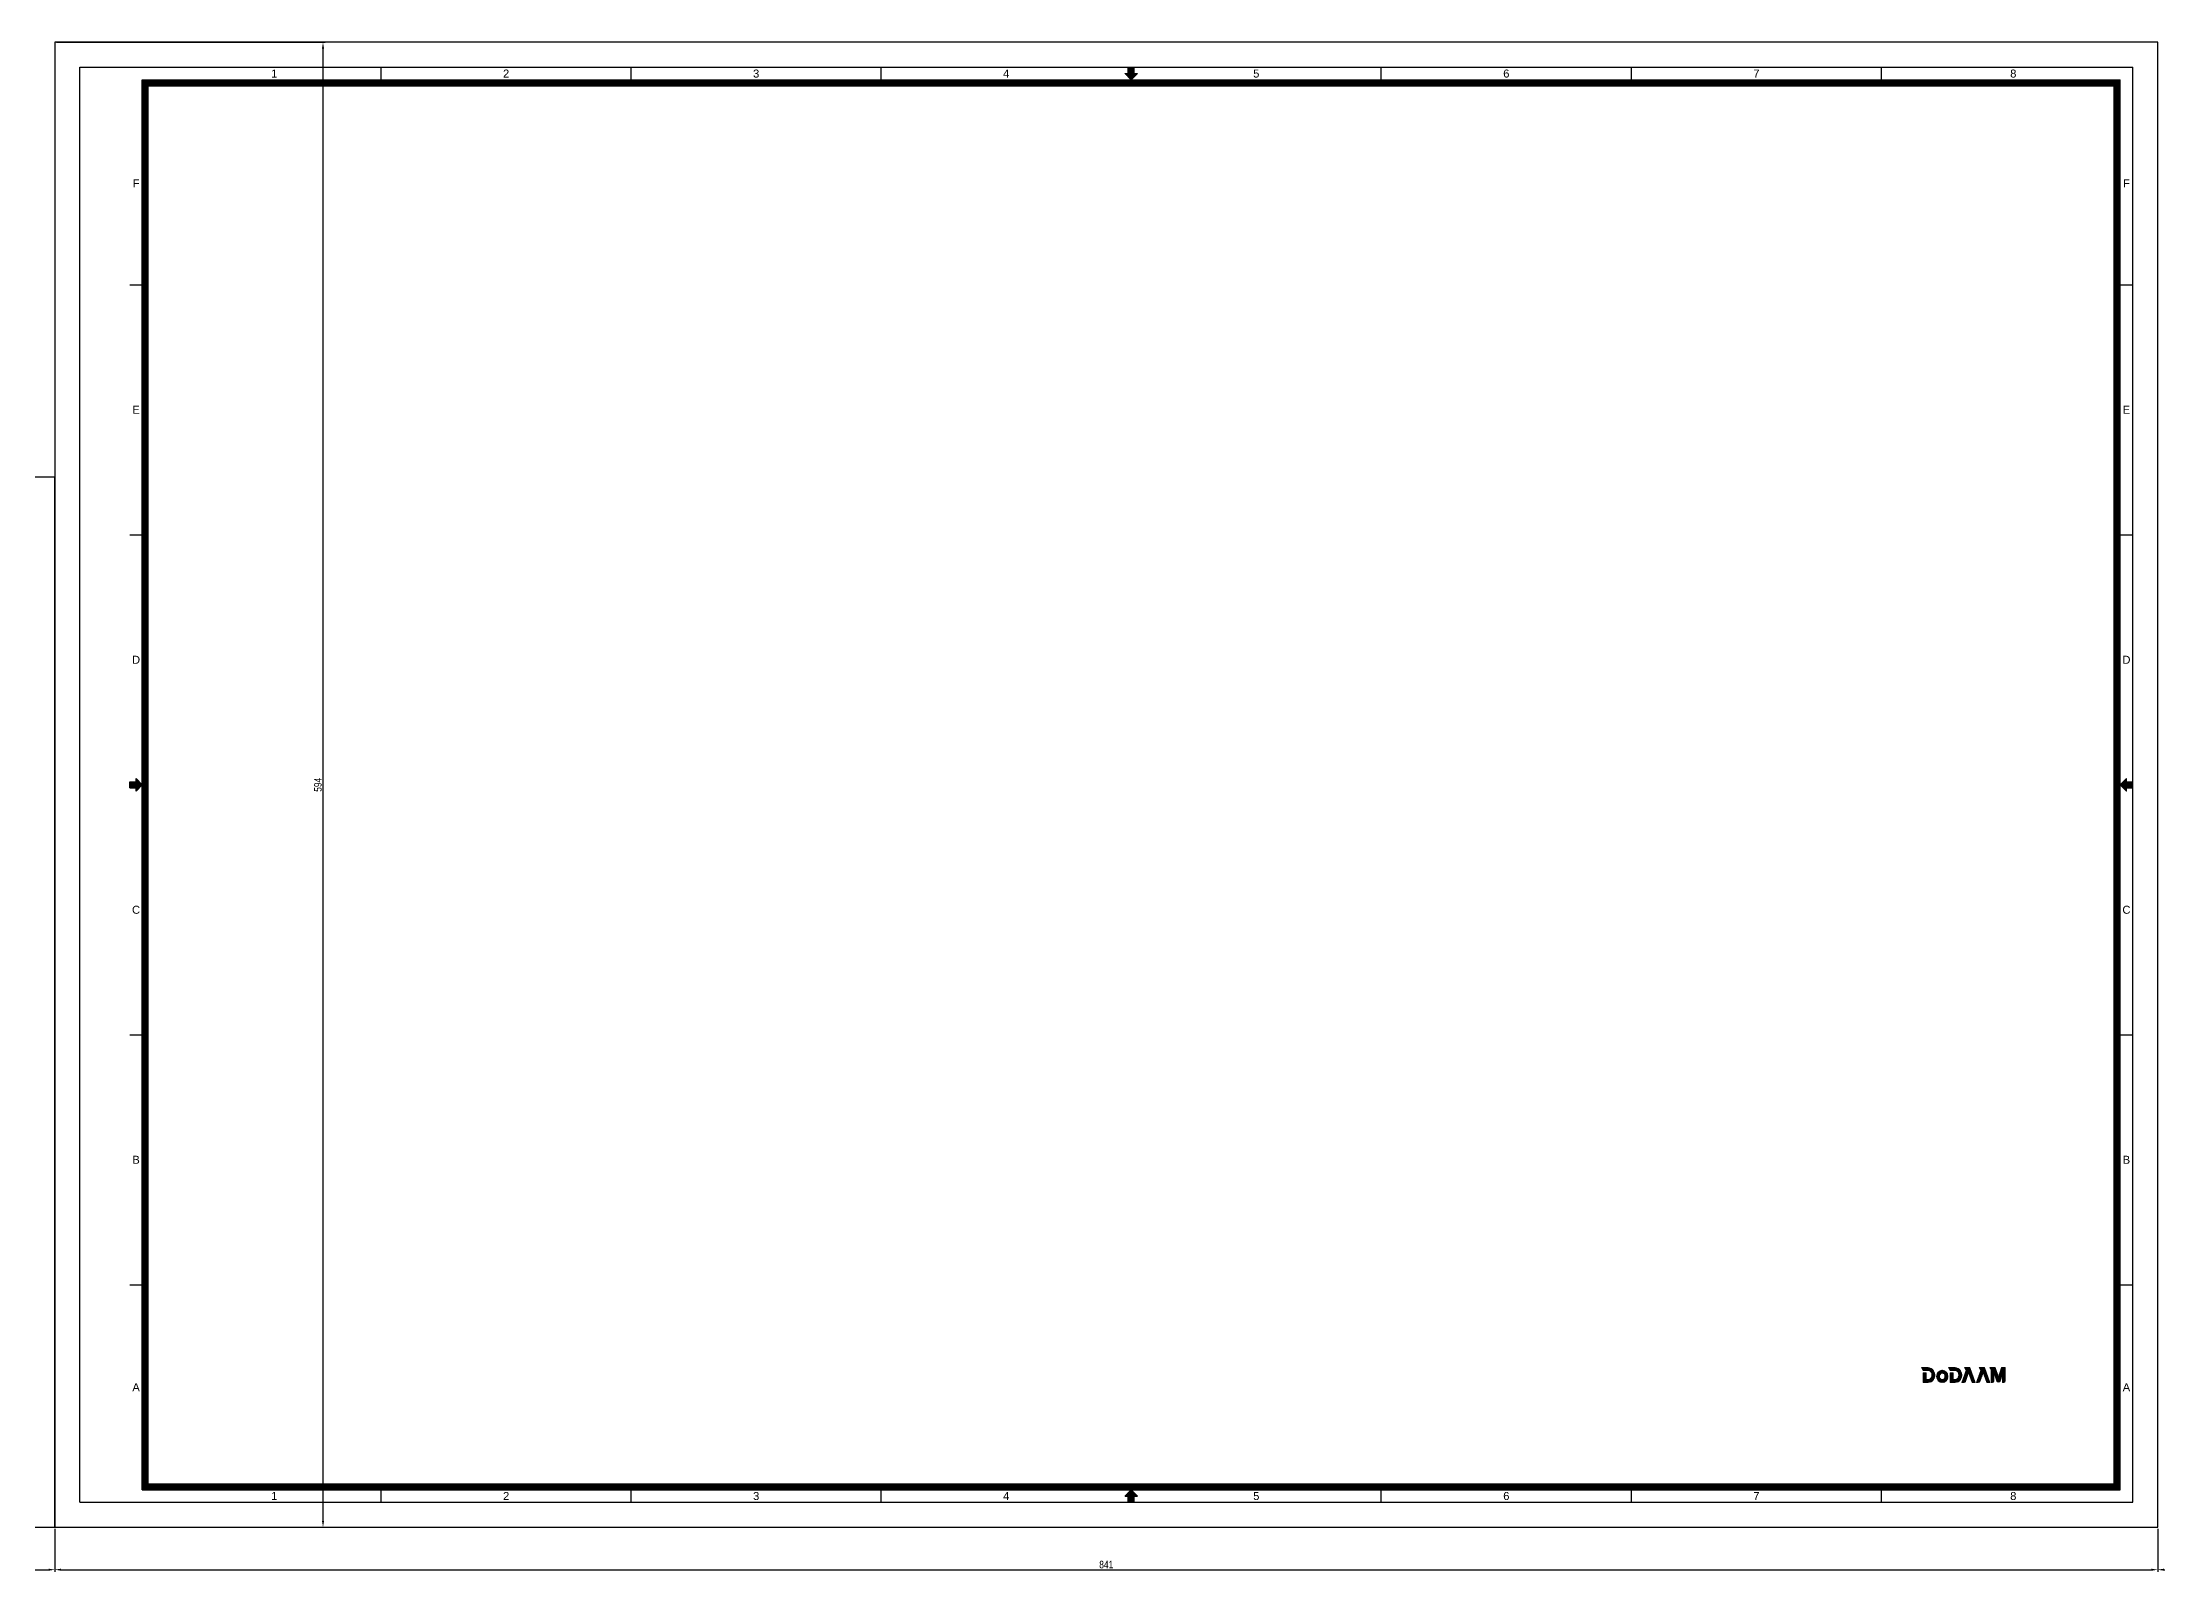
# Model space of a CAD drawing. Extents: x 0 to 3044, y -18 to 841.
# Drawn here: x 1009 to 1855, y -18 to 594 of the extents above; entities that cross this region are included whole.
import ezdxf
from ezdxf.enums import TextEntityAlignment as Align

# ---------------------------------------------------------------- set-up
doc = ezdxf.new("R2010")
doc.units = 0
doc.layers.get('0').update_dxf_attribs({"linetype": 'CONTINUOUS'})
doc.layers.get('Defpoints').update_dxf_attribs({"linetype": 'CONTINUOUS'})
doc.styles.get("Standard").update_dxf_attribs({"font": 'ARIALUNI.TTF', "width": 0.8})
doc.dimstyles.get("Standard").update_dxf_attribs({"dimtxt": 0.18, "dimasz": 0.18, "dimexe": 0.18, "dimexo": 0.0625, "dimgap": 0.09, "dimtad": 0, "dimtih": 1, "dimtoh": 1, "dimdec": 4, "dimzin": 0, "dimdsep": 46, "dimtxsty": 'Standard', "dimcen": 0.09, "dimadec": 0, "dimazin": 0, "dimtfac": 1, "dimtdec": 4, "dimtofl": 0, "dimtmove": 0, "dimatfit": 3, "dimfxl": 0, "dimtolj": 1, "dimtzin": 0, "dimarcsym": 0})

# ---------------------------------------------------------------- blocks, each defined once
blk = doc.blocks.new('*D4')
at = {"color": 4, "lineweight": -2}
for p, q in [((420, -0.62), (420, -17.78)), ((1014, -0.62), (1014, -17.78)), ((422.5, -16.98), (1011.5, -16.98))]:
    blk.add_line(p, q, dxfattribs=at)
at = {"color": 4}
for points in [[(422.5, -16.56), (422.5, -17.39), (420, -16.98)], [(1011.5, -16.56), (1011.5, -17.39), (1014, -16.98)]]:
    blk.add_solid(points, dxfattribs=at)
at = {"layer": 'Defpoints', "color": 0}
for p in [(420, 0), (1014, 0), (1014, -16.98)]:
    blk.add_point(p, dxfattribs=at)
at = {"color": 4, "insert": (717, -14.94), "char_height": 3, "attachment_point": 5}
blk.add_mtext('594', dxfattribs=at)
blk = doc.blocks.new('*D5')
at = {"color": 4, "lineweight": -2}
for p, q in [((1014, -0.63), (1014, -17.78)), ((1855, -0.63), (1855, -17.78)), ((1016.5, -16.98), (1852.5, -16.98))]:
    blk.add_line(p, q, dxfattribs=at)
at = {"color": 4}
for points in [[(1016.5, -16.56), (1016.5, -17.39), (1014, -16.98)], [(1852.5, -16.56), (1852.5, -17.39), (1855, -16.98)]]:
    blk.add_solid(points, dxfattribs=at)
at = {"layer": 'Defpoints', "color": 0}
for p in [(1014, 0), (1855, 0), (1855, -16.98)]:
    blk.add_point(p, dxfattribs=at)
at = {"color": 4, "insert": (1434.5, -14.94), "char_height": 3, "attachment_point": 5}
blk.add_mtext('841', dxfattribs=at)
blk = doc.blocks.new('*D6')
at = {"color": 4, "lineweight": -2}
for p, q in [((1855, -0.63), (1855, -17.78)), ((3044, -0.63), (3044, -17.78)), ((1857.5, -16.98), (3041.5, -16.98))]:
    blk.add_line(p, q, dxfattribs=at)
at = {"color": 4}
for points in [[(1857.5, -16.56), (1857.5, -17.39), (1855, -16.98)], [(3041.5, -16.56), (3041.5, -17.39), (3044, -16.98)]]:
    blk.add_solid(points, dxfattribs=at)
at = {"layer": 'Defpoints', "color": 0}
for p in [(1855, 0), (3044, 0), (3044, -16.98)]:
    blk.add_point(p, dxfattribs=at)
at = {"color": 4, "insert": (2449.5, -14.94), "char_height": 3, "attachment_point": 5}
blk.add_mtext('1189', dxfattribs=at)
blk = doc.blocks.new('*D9')
at = {"color": 4, "lineweight": -2}
for p, q in [((1014.62, 594), (1122.06, 594)), ((1121.26, 2.5), (1121.26, 591.5)), ((1014.62, 0), (1122.06, 0))]:
    blk.add_line(p, q, dxfattribs=at)
at = {"color": 4}
for points in [[(1120.85, 591.5), (1121.68, 591.5), (1121.26, 594)], [(1120.85, 2.5), (1121.68, 2.5), (1121.26, 0)]]:
    blk.add_solid(points, dxfattribs=at)
at = {"layer": 'Defpoints', "color": 0}
for p in [(1014, 594), (1121.26, 594), (1014, 0)]:
    blk.add_point(p, dxfattribs=at)
at = {"color": 4, "insert": (1119.23, 297), "char_height": 3, "attachment_point": 5, "rotation": 90}
blk.add_mtext('594', dxfattribs=at)

msp = doc.modelspace()

# ---------------------------------------------------------------- linework, layer by layer
for p, q in [((1024, 584), (1845, 584)), ((1024, 10), (1024, 584)), ((1144.5, 579), (1144.5, 584)), ((1244.5, 579), (1244.5, 584)), ((1344.5, 579), (1344.5, 584)), ((1443.3, 580.2), (1443.3, 584)), ((1443.5, 580), (1443.5, 584)), ((1443.7, 579.8), (1443.7, 584)), ((1443.9, 579.6), (1443.9, 584)), ((1444.1, 579.4), (1444.1, 584)), ((1444.3, 579.2), (1444.3, 584)), ((1444.5, 579), (1444.5, 584)), ((1444.7, 579.2), (1444.7, 584)), ((1444.9, 579.4), (1444.9, 584)), ((1445.1, 579.6), (1445.1, 584)), ((1445.3, 579.8), (1445.3, 584)), ((1445.5, 580), (1445.5, 584)), ((1445.7, 580.2), (1445.7, 584)), ((1544.5, 579), (1544.5, 584)), ((1644.5, 579), (1644.5, 584)), ((1744.5, 579), (1744.5, 584)), ((1845, 10), (1845, 584)), ((1049, 579), (1840, 579)), ((1049, 15), (1049, 579)), ((1049.3, 578.7), (1839.7, 578.7)), ((1049.3, 15.3), (1049.3, 578.7)), ((1049.6, 578.4), (1839.4, 578.4)), ((1049.6, 15.6), (1049.6, 578.4)), ((1049.9, 578.1), (1839.1, 578.1)), ((1049.9, 15.9), (1049.9, 578.1)), ((1050.2, 577.8), (1838.8, 577.8)), ((1050.2, 16.2), (1050.2, 577.8)), ((1050.5, 577.5), (1838.5, 577.5)), ((1050.5, 16.5), (1050.5, 577.5)), ((1050.8, 577.2), (1838.2, 577.2)), ((1050.8, 16.8), (1050.8, 577.2)), ((1051.1, 576.9), (1837.9, 576.9)), ((1051.1, 17.1), (1051.1, 576.9)), ((1051.4, 576.6), (1837.6, 576.6)), ((1051.4, 17.4), (1051.4, 576.6)), ((1442, 581.5), (1443.3, 581.5)), ((1442, 581.5), (1444.5, 579)), ((1442.1, 581.4), (1442.1, 581.5)), ((1442.3, 581.2), (1442.3, 581.5)), ((1442.5, 581), (1442.5, 581.5)), ((1442.7, 580.8), (1442.7, 581.5)), ((1442.9, 580.6), (1442.9, 581.5)), ((1443.1, 580.4), (1443.1, 581.5)), ((1444.5, 579), (1447, 581.5)), ((1445.7, 581.5), (1447, 581.5)), ((1445.9, 580.4), (1445.9, 581.5)), ((1446.1, 580.6), (1446.1, 581.5)), ((1446.3, 580.8), (1446.3, 581.5)), ((1446.5, 581), (1446.5, 581.5)), ((1446.7, 581.2), (1446.7, 581.5)), ((1446.9, 581.4), (1446.9, 581.5)), ((1837.6, 17.4), (1837.6, 576.6)), ((1837.9, 17.1), (1837.9, 576.9)), ((1838.2, 16.8), (1838.2, 577.2)), ((1838.5, 16.5), (1838.5, 577.5)), ((1838.8, 16.2), (1838.8, 577.8)), ((1839.1, 15.9), (1839.1, 578.1)), ((1839.4, 15.6), (1839.4, 578.4)), ((1839.7, 15.3), (1839.7, 578.7)), ((1840, 15), (1840, 579)), ((1044, 497), (1049, 497)), ((1840, 497), (1845, 497)), ((1044, 397), (1049, 397)), ((1840, 397), (1845, 397)), ((1044, 295.8), (1044, 298.2)), ((1044, 298.2), (1047.8, 298.2)), ((1044, 298), (1046.5, 298)), ((1044, 298), (1048, 298)), ((1044, 297.8), (1048.2, 297.8)), ((1044, 297.6), (1048.4, 297.6)), ((1044, 297.4), (1048.6, 297.4)), ((1044, 297.2), (1048.8, 297.2)), ((1044, 297), (1049, 297)), ((1044, 296.8), (1048.8, 296.8)), ((1044, 296.6), (1048.6, 296.6)), ((1044, 296.4), (1048.4, 296.4)), ((1044, 296.2), (1048.2, 296.2)), ((1046.5, 299.5), (1049, 297)), ((1046.5, 298.2), (1046.5, 299.5)), ((1046.5, 299.4), (1046.6, 299.4)), ((1046.5, 299.2), (1046.8, 299.2)), ((1046.5, 299), (1047, 299)), ((1046.5, 298.8), (1047.2, 298.8)), ((1046.5, 298.6), (1047.4, 298.6)), ((1046.5, 298.4), (1047.6, 298.4)), ((1046.5, 294.5), (1049, 297)), ((1840, 297), (1842.5, 299.5)), ((1840, 297), (1842.5, 294.5)), ((1840, 297), (1845, 297)), ((1840.2, 297.2), (1845, 297.2)), ((1840.2, 296.8), (1845, 296.8)), ((1840.4, 297.4), (1845, 297.4)), ((1840.4, 296.6), (1845, 296.6)), ((1840.6, 297.6), (1845, 297.6)), ((1840.6, 296.4), (1845, 296.4)), ((1840.8, 297.8), (1845, 297.8)), ((1840.8, 296.2), (1845, 296.2)), ((1841, 298), (1845, 298)), ((1841.2, 298.2), (1845, 298.2)), ((1841.4, 298.4), (1842.5, 298.4)), ((1841.6, 298.6), (1842.5, 298.6)), ((1841.8, 298.8), (1842.5, 298.8)), ((1842, 299), (1842.5, 299)), ((1842.2, 299.2), (1842.5, 299.2)), ((1842.4, 299.4), (1842.5, 299.4)), ((1842.5, 298.2), (1842.5, 299.5)), ((1044, 296), (1046.5, 296)), ((1044, 296), (1048, 296)), ((1044, 295.8), (1047.8, 295.8)), ((1046.5, 294.5), (1046.5, 295.8)), ((1046.5, 295.6), (1047.6, 295.6)), ((1046.5, 295.4), (1047.4, 295.4)), ((1046.5, 295.2), (1047.2, 295.2)), ((1046.5, 295), (1047, 295)), ((1046.5, 294.8), (1046.8, 294.8)), ((1046.5, 294.6), (1046.6, 294.6)), ((1841, 296), (1845, 296)), ((1841.2, 295.8), (1845, 295.8)), ((1841.4, 295.6), (1842.5, 295.6)), ((1841.6, 295.4), (1842.5, 295.4)), ((1841.8, 295.2), (1842.5, 295.2)), ((1842, 295), (1842.5, 295)), ((1842.2, 294.8), (1842.5, 294.8)), ((1842.4, 294.6), (1842.5, 294.6)), ((1842.5, 294.5), (1842.5, 295.8)), ((1044, 197), (1049, 197)), ((1840, 197), (1845, 197)), ((1044, 97), (1049, 97)), ((1840, 97), (1845, 97)), ((1051.1, 17.1), (1837.9, 17.1)), ((1051.4, 17.4), (1837.6, 17.4)), ((1024, 10), (1845, 10)), ((1049, 15), (1840, 15)), ((1049.3, 15.3), (1839.7, 15.3)), ((1049.6, 15.6), (1839.4, 15.6)), ((1049.9, 15.9), (1839.1, 15.9)), ((1050.2, 16.2), (1838.8, 16.2)), ((1050.5, 16.5), (1838.5, 16.5)), ((1050.8, 16.8), (1838.2, 16.8)), ((1144.5, 10), (1144.5, 15)), ((1244.5, 10), (1244.5, 15)), ((1344.5, 10), (1344.5, 15)), ((1442, 12.5), (1444.5, 15)), ((1442, 12.5), (1443.5, 12.5)), ((1442.1, 12.5), (1442.1, 12.6)), ((1442.3, 12.5), (1442.3, 12.8)), ((1442.5, 12.5), (1442.5, 13)), ((1442.7, 12.5), (1442.7, 13.2)), ((1442.9, 12.5), (1442.9, 13.4)), ((1443.1, 12.5), (1443.1, 13.6)), ((1443.3, 10), (1443.3, 13.8)), ((1443.5, 10), (1443.5, 14)), ((1443.7, 10), (1443.7, 14.2)), ((1443.9, 10), (1443.9, 14.4)), ((1444.1, 10), (1444.1, 14.6)), ((1444.3, 10), (1444.3, 14.8)), ((1444.5, 15), (1447, 12.5)), ((1444.5, 10), (1444.5, 15)), ((1444.7, 10), (1444.7, 14.8)), ((1444.9, 10), (1444.9, 14.6)), ((1445.1, 10), (1445.1, 14.4)), ((1445.3, 10), (1445.3, 14.2)), ((1445.5, 10), (1445.5, 14)), ((1445.5, 12.5), (1447, 12.5)), ((1445.7, 10), (1445.7, 13.8)), ((1445.9, 12.5), (1445.9, 13.6)), ((1446.1, 12.5), (1446.1, 13.4)), ((1446.3, 12.5), (1446.3, 13.2)), ((1446.5, 12.5), (1446.5, 13)), ((1446.7, 12.5), (1446.7, 12.8)), ((1446.9, 12.5), (1446.9, 12.6)), ((1544.5, 10), (1544.5, 15)), ((1644.5, 10), (1644.5, 15)), ((1744.5, 10), (1744.5, 15))]:
    msp.add_line(p, q)
at = {"color": 7, "linetype": 'Continuous', "lineweight": 9}
for p, q in [((1760.59, 63.89), (1763.11, 63.89)), ((1761.27, 62.74), (1760.59, 63.89)), ((1760.66, 63.77), (1760.78, 63.89)), ((1760.83, 63.49), (1761.23, 63.89)), ((1761, 63.21), (1761.67, 63.89)), ((1761.16, 62.93), (1762.12, 63.89)), ((1761.27, 62.74), (1763.11, 62.74)), ((1761.27, 61.69), (1761.38, 61.8)), ((1761.27, 61.24), (1761.83, 61.8)), ((1761.27, 60.79), (1762.28, 61.8)), ((1761.27, 57.89), (1761.27, 61.8)), ((1761.27, 61.8), (1762.42, 61.8)), ((1761.27, 60.34), (1762.42, 61.49)), ((1761.27, 59.89), (1762.42, 61.04)), ((1761.27, 59.45), (1762.42, 60.59)), ((1761.27, 59), (1762.42, 60.15)), ((1761.27, 58.55), (1762.42, 59.7)), ((1761.27, 58.1), (1762.42, 59.25)), ((1761.42, 62.74), (1762.57, 63.89)), ((1761.87, 62.74), (1763.02, 63.89)), ((1762.32, 62.74), (1763.45, 63.87)), ((1762.42, 61.8), (1762.42, 59.04)), ((1762.77, 62.74), (1763.82, 63.79)), ((1762.86, 57.89), (1765.87, 60.9)), ((1763.21, 62.73), (1764.15, 63.67)), ((1763.32, 57.9), (1765.84, 60.42)), ((1763.59, 62.66), (1764.45, 63.52)), ((1763.87, 58), (1765.7, 59.83)), ((1763.9, 62.52), (1764.72, 63.34)), ((1764.15, 62.32), (1764.96, 63.14)), ((1764.36, 62.08), (1765.18, 62.9)), ((1764.52, 61.8), (1765.37, 62.64)), ((1764.53, 60.01), (1765.84, 61.32)), ((1764.64, 61.47), (1765.53, 62.35)), ((1764.71, 61.09), (1765.67, 62.04)), ((1764.71, 60.64), (1765.77, 61.7)), ((1766.59, 60.28), (1769.11, 62.79)), ((1766.62, 60.75), (1768.67, 62.8)), ((1766.64, 59.87), (1769.47, 62.71)), ((1766.73, 59.51), (1767.75, 60.54)), ((1766.8, 61.38), (1768.08, 62.66)), ((1766.86, 59.19), (1767.76, 60.1)), ((1767.02, 58.91), (1767.86, 59.75)), ((1767.21, 58.65), (1768.03, 59.47)), ((1767.44, 58.43), (1768.25, 59.24)), ((1768.31, 57.96), (1771.06, 60.7)), ((1768.7, 57.89), (1771.08, 60.27)), ((1768.87, 61.66), (1769.79, 62.57)), ((1769.17, 57.92), (1771.02, 59.76)), ((1769.23, 61.57), (1770.07, 62.4)), ((1769.5, 61.39), (1770.31, 62.2)), ((1769.71, 61.14), (1770.53, 61.97)), ((1769.85, 60.84), (1770.71, 61.7)), ((1769.89, 59.98), (1770.98, 61.07)), ((1769.93, 60.47), (1770.87, 61.4)), ((1771.35, 63.89), (1773.86, 63.89)), ((1772.03, 62.74), (1771.35, 63.89)), ((1771.43, 63.76), (1771.55, 63.89)), ((1771.59, 63.48), (1772, 63.89)), ((1771.76, 63.2), (1772.45, 63.89)), ((1771.93, 62.91), (1772.9, 63.89)), ((1772.03, 62.74), (1773.86, 62.74)), ((1772.03, 61.67), (1772.16, 61.8)), ((1772.03, 61.22), (1772.61, 61.8)), ((1772.03, 60.77), (1773.06, 61.8)), ((1772.03, 57.89), (1772.03, 61.8)), ((1772.03, 61.8), (1773.18, 61.8)), ((1772.03, 60.32), (1773.18, 61.47)), ((1772.03, 59.87), (1773.18, 61.02)), ((1772.03, 59.43), (1773.18, 60.58)), ((1772.03, 58.98), (1773.18, 60.13)), ((1772.03, 58.53), (1773.18, 59.68)), ((1772.03, 58.08), (1773.18, 59.23)), ((1772.2, 62.74), (1773.35, 63.89)), ((1772.65, 62.74), (1773.8, 63.89)), ((1773.1, 62.74), (1774.22, 63.86)), ((1773.18, 61.8), (1773.18, 59.04)), ((1773.55, 62.74), (1774.59, 63.79)), ((1773.63, 57.89), (1776.63, 60.88)), ((1773.99, 62.73), (1774.93, 63.67)), ((1774.09, 57.9), (1776.59, 60.4)), ((1774.36, 62.66), (1775.22, 63.52)), ((1774.65, 58.01), (1776.44, 59.8)), ((1774.67, 62.51), (1775.49, 63.34)), ((1774.92, 62.31), (1775.73, 63.13)), ((1775.12, 62.07), (1775.95, 62.89)), ((1775.27, 59.98), (1776.6, 61.31)), ((1775.29, 61.78), (1776.13, 62.63)), ((1775.4, 61.45), (1776.29, 62.34)), ((1775.46, 60.61), (1776.53, 61.68)), ((1775.47, 61.07), (1776.43, 62.03)), ((1776.7, 57.89), (1778.46, 62.74)), ((1776.78, 57.89), (1778.58, 59.69)), ((1776.92, 58.48), (1778.83, 60.39)), ((1777.17, 59.18), (1779.09, 61.1)), ((1777.43, 59.88), (1779.34, 61.8)), ((1777.68, 60.59), (1780.17, 63.08)), ((1778.46, 62.74), (1777.78, 63.89)), ((1779.87, 63.89), (1777.78, 63.89)), ((1777.8, 63.85), (1777.84, 63.89)), ((1777.94, 61.29), (1780.05, 63.4)), ((1777.97, 63.57), (1778.29, 63.89)), ((1778.09, 58.33), (1779.38, 61.89)), ((1778.14, 63.29), (1778.74, 63.89)), ((1778.19, 62), (1779.93, 63.73)), ((1778.3, 63.01), (1779.19, 63.89)), ((1778.45, 62.7), (1779.63, 63.89)), ((1780.82, 57.89), (1779.38, 61.89)), ((1779.39, 61.85), (1780.29, 62.75)), ((1779.51, 61.52), (1780.41, 62.42)), ((1779.63, 61.19), (1780.53, 62.09)), ((1779.75, 60.86), (1780.65, 61.76)), ((1782.05, 57.89), (1779.87, 63.89)), ((1779.87, 60.53), (1780.77, 61.43)), ((1779.99, 60.2), (1780.89, 61.1)), ((1780.11, 59.87), (1781, 60.77)), ((1780.23, 59.54), (1781.12, 60.44)), ((1780.35, 59.21), (1781.24, 60.11)), ((1780.47, 58.88), (1781.36, 59.78)), ((1780.58, 58.55), (1781.48, 59.45)), ((1782.51, 57.89), (1784.26, 62.74)), ((1782.62, 57.89), (1784.36, 59.64)), ((1782.7, 58.42), (1784.62, 60.34)), ((1782.96, 59.13), (1784.87, 61.04)), ((1783.21, 59.83), (1785.13, 61.75)), ((1783.47, 60.54), (1785.98, 63.05)), ((1784.26, 62.74), (1783.59, 63.89)), ((1785.68, 63.89), (1783.59, 63.89)), ((1783.62, 63.83), (1783.68, 63.89)), ((1783.72, 61.24), (1785.86, 63.38)), ((1783.79, 63.55), (1784.13, 63.89)), ((1783.89, 58.33), (1785.18, 61.89)), ((1783.95, 63.27), (1784.57, 63.89)), ((1783.98, 61.94), (1785.74, 63.71)), ((1784.12, 62.98), (1785.02, 63.89)), ((1784.23, 62.65), (1785.47, 63.89)), ((1786.63, 57.89), (1785.18, 61.89)), ((1785.2, 61.82), (1786.1, 62.72)), ((1785.32, 61.49), (1786.22, 62.39)), ((1785.44, 61.16), (1786.34, 62.06)), ((1785.56, 60.83), (1786.46, 61.73)), ((1787.85, 57.89), (1785.68, 63.89)), ((1785.68, 60.5), (1786.58, 61.4)), ((1785.8, 60.18), (1786.7, 61.07)), ((1785.92, 59.85), (1786.82, 60.74)), ((1786.04, 59.52), (1786.94, 60.41)), ((1786.16, 59.19), (1787.06, 60.08)), ((1786.28, 58.86), (1787.18, 59.75)), ((1786.4, 58.53), (1787.29, 59.42)), ((1787.91, 63.89), (1790.04, 63.89)), ((1788.34, 63.17), (1787.91, 63.89)), ((1788.01, 63.73), (1788.17, 63.89)), ((1788.17, 63.45), (1788.62, 63.89)), ((1788.34, 63.16), (1789.06, 63.89)), ((1788.34, 62.71), (1789.51, 63.89)), ((1788.34, 62.26), (1789.96, 63.89)), ((1788.34, 61.82), (1790.13, 63.61)), ((1788.34, 61.37), (1790.24, 63.27)), ((1788.34, 57.89), (1788.34, 63.17)), ((1788.34, 60.92), (1790.35, 62.93)), ((1788.34, 60.47), (1789.49, 61.62)), ((1788.34, 60.02), (1789.49, 61.17)), ((1788.34, 59.57), (1789.49, 60.72)), ((1788.34, 59.12), (1789.49, 60.27)), ((1788.34, 58.67), (1789.49, 59.82)), ((1788.34, 58.22), (1789.49, 59.37)), ((1789.49, 58.56), (1789.49, 62.05)), ((1789.49, 62.05), (1790.67, 58.45)), ((1789.59, 61.72), (1790.46, 62.59)), ((1789.71, 61.39), (1790.57, 62.25)), ((1789.82, 61.05), (1790.69, 61.92)), ((1789.93, 60.71), (1790.8, 61.58)), ((1790.04, 63.89), (1791.3, 60.03)), ((1790.04, 60.37), (1790.91, 61.24)), ((1790.15, 60.03), (1791.02, 60.9)), ((1790.26, 59.7), (1791.13, 60.56)), ((1790.37, 59.36), (1791.24, 60.23)), ((1790.48, 59.02), (1794.04, 62.58)), ((1790.59, 58.68), (1792.71, 60.8)), ((1790.71, 58.35), (1792.49, 60.13)), ((1790.92, 58.11), (1792.27, 59.46)), ((1792.57, 63.89), (1791.3, 60.03)), ((1791.43, 60.42), (1794.04, 63.03)), ((1791.65, 61.08), (1794.04, 63.48)), ((1791.87, 61.75), (1794, 63.89)), ((1792.89, 61.36), (1791.94, 58.45)), ((1792.09, 62.42), (1793.55, 63.89)), ((1792.31, 63.09), (1793.11, 63.89)), ((1792.53, 63.76), (1792.66, 63.89)), ((1792.57, 63.89), (1794.04, 63.89)), ((1792.89, 60.98), (1794.04, 62.13)), ((1792.89, 60.53), (1794.04, 61.68)), ((1792.89, 61.36), (1792.89, 57.89)), ((1792.89, 60.08), (1794.04, 61.23)), ((1792.89, 59.64), (1794.04, 60.79)), ((1792.89, 59.19), (1794.04, 60.34)), ((1792.89, 58.74), (1794.04, 59.89)), ((1792.89, 58.29), (1794.04, 59.44)), ((1794.04, 63.89), (1794.04, 58.56)), ((1761.27, 57.89), (1763.1, 57.89)), ((1761.51, 57.89), (1762.66, 59.04)), ((1761.96, 57.89), (1763.11, 59.04)), ((1762.41, 57.89), (1763.67, 59.15)), ((1762.42, 59.04), (1763.1, 59.04)), ((1764.89, 58.57), (1765.09, 58.77)), ((1767.69, 58.23), (1768.55, 59.09)), ((1767.98, 58.07), (1768.95, 59.05)), ((1769.87, 58.16), (1770.73, 59.03)), ((1772.03, 57.89), (1773.86, 57.89)), ((1772.29, 57.89), (1773.44, 59.04)), ((1772.74, 57.89), (1773.89, 59.04)), ((1773.18, 59.04), (1773.86, 59.04)), ((1773.19, 57.89), (1774.46, 59.16)), ((1776.7, 57.89), (1777.46, 57.89)), ((1777.23, 57.89), (1778.32, 58.99)), ((1777.74, 57.95), (1778.07, 58.28)), ((1780.7, 58.22), (1781.6, 59.12)), ((1780.82, 57.89), (1781.72, 58.79)), ((1780.82, 57.89), (1782.05, 57.89)), ((1781.27, 57.89), (1781.84, 58.46)), ((1781.72, 57.89), (1781.96, 58.13)), ((1782.51, 57.89), (1783.26, 57.89)), ((1783.06, 57.89), (1784.11, 58.93)), ((1783.61, 57.99), (1783.83, 58.21)), ((1786.52, 58.2), (1787.41, 59.09)), ((1786.63, 57.89), (1787.85, 57.89)), ((1786.66, 57.89), (1787.53, 58.77)), ((1787.11, 57.89), (1787.65, 58.44)), ((1787.55, 57.89), (1787.77, 58.11)), ((1788.34, 57.89), (1788.82, 57.89)), ((1788.45, 57.89), (1789.49, 58.92)), ((1788.91, 57.89), (1789.48, 58.47)), ((1791.26, 58), (1792.05, 58.79)), ((1792.89, 57.89), (1793.38, 57.89)), ((1792.94, 57.89), (1794.04, 58.99)), ((1793.39, 57.89), (1794.04, 58.54))]:
    msp.add_line(p, q, dxfattribs=at)
for points in [[(1014, 0), (1855, 0), (1855, 594), (1014, 594)], [(420, 0), (1014, 0), (1014, 420), (420, 420)]]:
    msp.add_lwpolyline(points, close=True)
for centre, radius, start, end in [((1763.1, 60.56), 1.52, 270, 327.60422), ((1763.11, 61.21), 2.67, 31.66845, 90), ((1763.11, 61.21), 1.52, 31.66845, 90), ((1762.58, 60.89), 2.14, 327.60422, 31.66845), ((1762.58, 60.89), 3.29, 327.60422, 31.66845), ((1773.86, 61.21), 2.67, 31.66845, 90), ((1773.86, 61.21), 1.52, 31.66845, 90), ((1773.86, 60.56), 1.52, 270, 327.60422), ((1773.34, 60.89), 2.14, 327.60422, 31.66845), ((1773.34, 60.89), 3.29, 327.60422, 31.66845), ((1763.1, 60.56), 2.67, 270, 327.60422), ((1773.86, 60.56), 2.67, 270, 327.60422), ((1777.46, 58.56), 0.668, 270, 340.09542), ((1783.26, 58.56), 0.668, 270, 340.09542), ((1788.82, 58.56), 0.668, 270, 0), ((1791.3, 58.66), 0.668, 198.18425, 341.81575), ((1793.38, 58.56), 0.668, 270, 0)]:
    msp.add_arc(centre, radius, start, end, dxfattribs=at)
msp.add_ellipse((1768.84, 60.35), major_axis=(0, -2.46), ratio=0.913043, dxfattribs=at)
msp.add_open_spline([(1768.84, 59.04), (1768.97, 59.04), (1769.1, 59.07), (1769.35, 59.18), (1769.47, 59.27), (1769.69, 59.5), (1769.78, 59.65), (1769.9, 59.98), (1769.93, 60.17), (1769.93, 60.54), (1769.9, 60.72), (1769.77, 61.05), (1769.68, 61.2), (1769.46, 61.43), (1769.34, 61.52), (1769.09, 61.63), (1768.96, 61.66), (1768.7, 61.66), (1768.57, 61.63), (1768.32, 61.51), (1768.2, 61.42), (1767.98, 61.18), (1767.89, 61.04), (1767.77, 60.7), (1767.74, 60.52), (1767.74, 60.15), (1767.78, 59.96), (1767.91, 59.63), (1768, 59.49), (1768.22, 59.26), (1768.34, 59.17), (1768.59, 59.06), (1768.71, 59.04), (1768.84, 59.04)], degree=3, knots=[0, 0, 0, 0, 0.393716, 0.393716, 0.787432, 0.787432, 1.181149, 1.181149, 1.574865, 1.574865, 1.968581, 1.968581, 2.362297, 2.362297, 2.756014, 2.756014, 3.14973, 3.14973, 3.543446, 3.543446, 3.937162, 3.937162, 4.330878, 4.330878, 4.724595, 4.724595, 5.118311, 5.118311, 5.512027, 5.512027, 5.905743, 5.905743, 6.283185, 6.283185, 6.283185, 6.283185], dxfattribs=at)

# ---------------------------------------------------------------- texts
for s, p in [('1', (1101.75, 581.5)), ('2', (1194.5, 581.5)), ('3', (1294.5, 581.5)), ('4', (1394.5, 581.5)), ('5', (1494.5, 581.5)), ('6', (1594.5, 581.5)), ('7', (1694.5, 581.5)), ('8', (1797.25, 581.5)), ('F', (1046.5, 537.6)), ('F', (1842.5, 537.6)), ('E', (1046.5, 447)), ('E', (1842.5, 447)), ('D', (1046.5, 347)), ('D', (1842.5, 347)), ('C', (1046.5, 247)), ('C', (1842.5, 247)), ('B', (1046.5, 147)), ('B', (1842.5, 147)), ('A', (1046.5, 56)), ('A', (1842.5, 56)), ('1', (1101.75, 12.5)), ('2', (1194.5, 12.5)), ('3', (1294.5, 12.5)), ('4', (1394.5, 12.5)), ('5', (1494.5, 12.5)), ('6', (1594.5, 12.5)), ('7', (1694.5, 12.5)), ('8', (1797.25, 12.5))]:
    msp.add_text(s, height=3.2).set_placement(p, align=Align.MIDDLE_CENTER)

# ---------------------------------------------------------------- dimensions: what is measured, and where the dimension line sits
dim = msp.add_linear_dim(base=(1121.26, 594), p1=(1014, 0), p2=(1014, 594), angle=90, dimstyle='Standard', override={"dimtxt": 3, "dimasz": 2.5, "dimexe": 0.8, "dimexo": 0.625, "dimgap": 0.5, "dimtad": 1, "dimtih": 0, "dimtoh": 0, "dimdec": 1, "dimzin": 8, "dimcen": 2.5, "dimclrd": 4, "dimclre": 4, "dimclrt": 4, "dimtdec": 1, "dimtofl": 1, "dimatfit": 0, "dimtolj": 0, "dimtzin": 8})
dim.commit()
dim.dimension.update_dxf_attribs({"geometry": '*D9', "text_midpoint": (1119.23, 297)})
for base, p1, p2, picture, middle in [((1014, -16.98), (420, 0), (1014, 0), '*D4', (717, -14.94)), ((1855, -16.98), (1014, 0), (1855, 0), '*D5', (1434.5, -14.94)), ((3044, -16.98), (1855, 0), (3044, 0), '*D6', (2449.5, -14.94))]:
    dim = msp.add_linear_dim(base=base, p1=p1, p2=p2, dimstyle='Standard', override={"dimtxt": 3, "dimasz": 2.5, "dimexe": 0.8, "dimexo": 0.625, "dimgap": 0.5, "dimtad": 1, "dimtih": 0, "dimtoh": 0, "dimdec": 1, "dimzin": 8, "dimcen": 2.5, "dimclrd": 4, "dimclre": 4, "dimclrt": 4, "dimtdec": 1, "dimtofl": 1, "dimatfit": 0, "dimtolj": 0, "dimtzin": 8})
    dim.commit()
    dim.dimension.update_dxf_attribs({"geometry": picture, "text_midpoint": middle})

doc.saveas('drawing.dxf')
